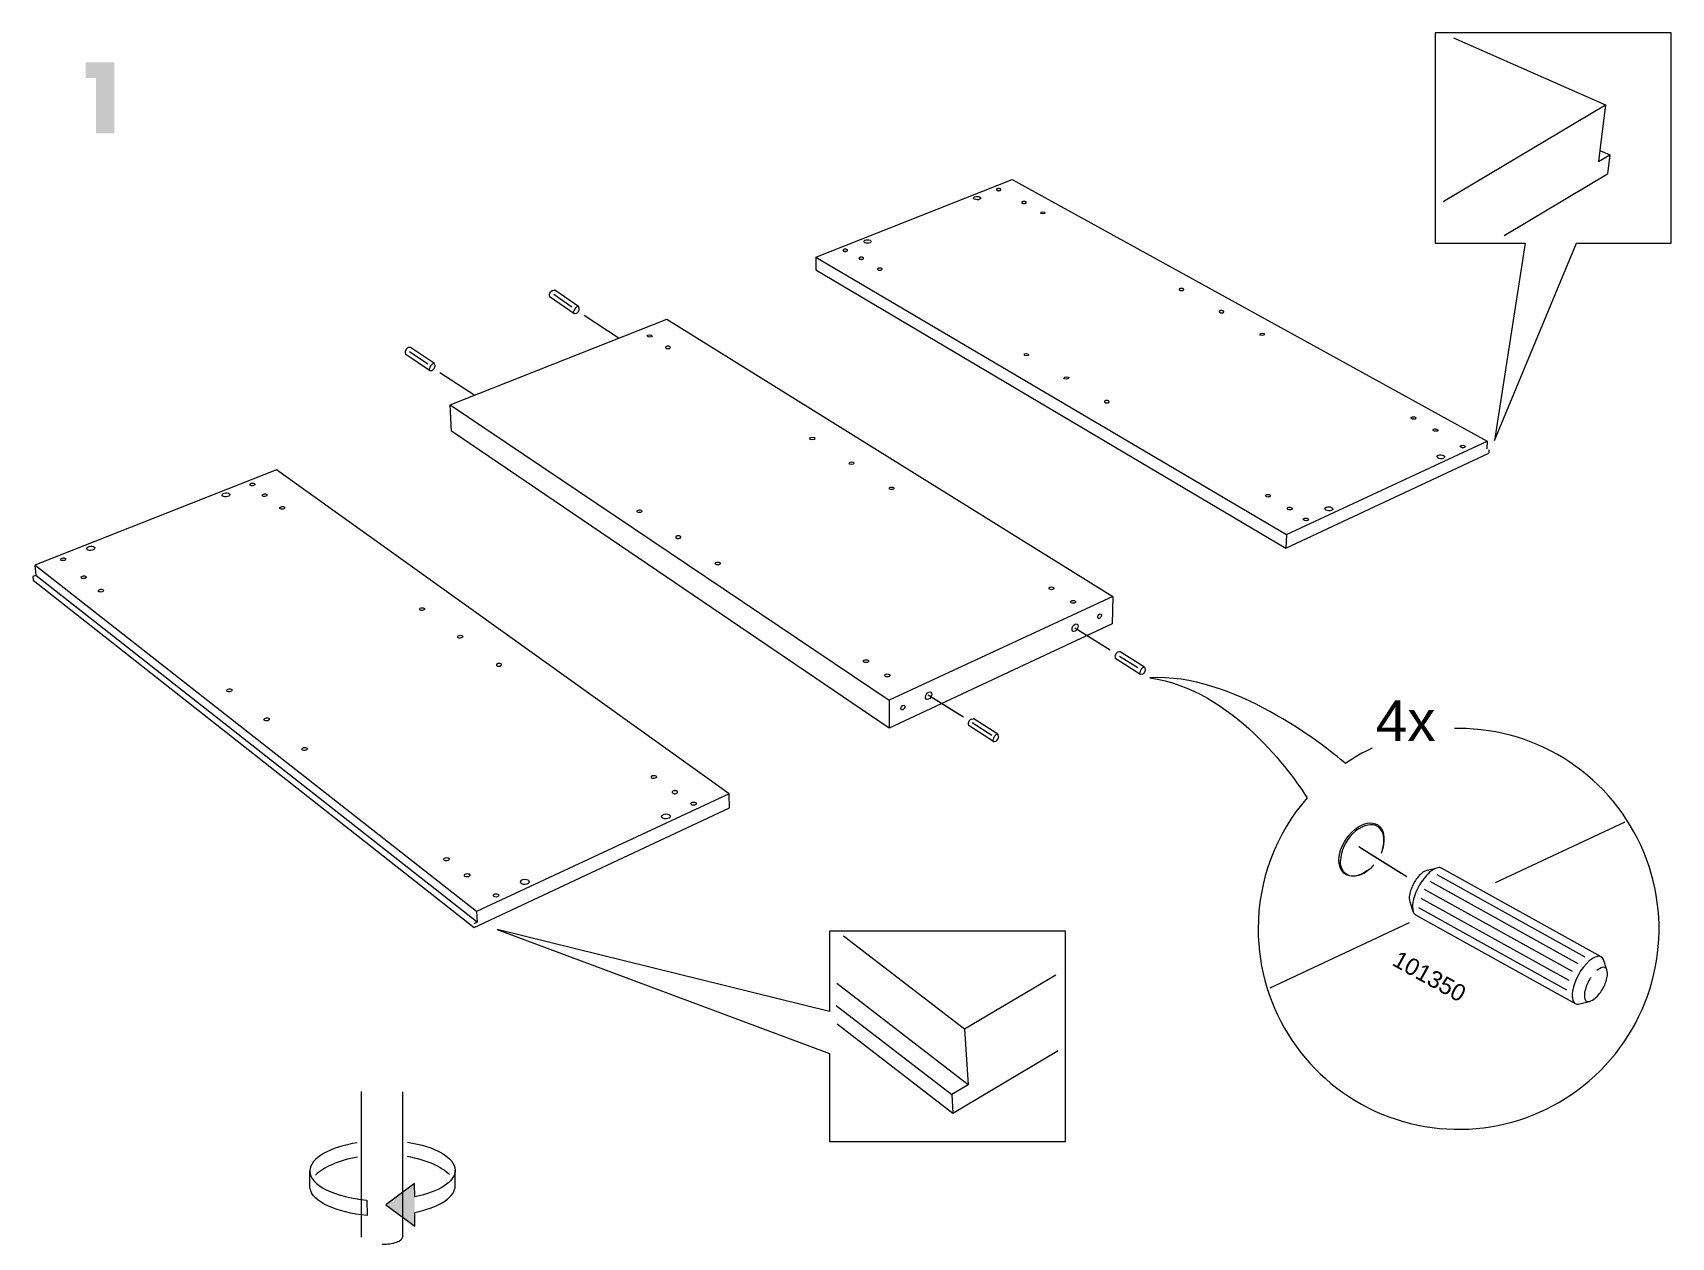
# Model space of a CAD drawing. Header units: metres. Extents: x -6.4 to 35.9, y -8.9 to 6.5.
# Drawn here: x 18.322 to 21.141, y 3.916 to 5.989 of the extents above; entities that cross this region are included whole.
import ezdxf

# ---------------------------------------------------------------- set-up
doc = ezdxf.new("R2010")
doc.units = ezdxf.units.M
doc.header["$MEASUREMENT"] = 0
for name, color, linetype, lineweight in [('PDF3_Geometry_Num_Penna__1_Num_Penna__255_Num_Penna__255_Num_Penna__255', 255, 'Continuous', 18), ('PDF3_Geometry_Num_Penna__7_Num_Penna__7_Num_Penna__7_Num_Penna__7', 7, 'Continuous', 18), ('PDF3_Solid Fills_Num_Penna__7_Num_Penna__7_Num_Penna__7_Num_Penna__7', 7, 'Continuous', 18), ('PDF3_Text_Num_Penna__7_Num_Penna__7_Num_Penna__7_Num_Penna__7', 7, 'Continuous', 18)]:
    doc.layers.add(name, color=color, linetype=linetype, lineweight=lineweight)
doc.styles.add('GENERATED_STYLE_1', font='')
doc.styles.get('GENERATED_STYLE_1').set_extended_font_data('Arial')

msp = doc.modelspace()

# ---------------------------------------------------------------- hatches: boundary and pattern name
at = {"layer": 'PDF3_Geometry_Num_Penna__7_Num_Penna__7_Num_Penna__7_Num_Penna__7', "linetype": 'Continuous', "lineweight": 18}
for points in [[(18.4306, 5.9109), (18.4306, 5.8155), (18.4624, 5.8155), (18.4624, 5.9378), (18.413, 5.9378), (18.413, 5.9109)], [(18.979, 4.0083), (18.9297, 3.9714), (18.9792, 3.935)], [(19.0485, 4.0011), (19.0486, 4.0025), (19.0489, 4.0314)]]:
    msp.add_hatch(color=7, dxfattribs=at).paths.add_polyline_path(points)
at = {"layer": 'PDF3_Solid Fills_Num_Penna__7_Num_Penna__7_Num_Penna__7_Num_Penna__7', "linetype": 'Continuous', "lineweight": 18}
msp.add_hatch(color=7, dxfattribs=at).paths.add_polyline_path([(18.799, 3.9996), (18.7986, 4.03), (18.7986, 4.002)])

# ---------------------------------------------------------------- linework, layer by layer
at = {"layer": 'PDF3_Geometry_Num_Penna__1_Num_Penna__255_Num_Penna__255_Num_Penna__255', "color": 255, "linetype": 'Continuous', "lineweight": 18, "flags": 128}
for points in [[(20.1686, 4.9304), (20.1181, 4.962)], [(19.9163, 4.815), (19.8658, 4.8466)], [(20.6768, 4.5418), (20.608, 4.5849)], [(18.799, 3.9996), (18.7986, 4.002), (18.7986, 4.03)], [(18.9791, 3.9852), (18.979, 4.0083), (18.9297, 3.9714), (18.9792, 3.935), (18.9792, 3.9586)], [(19.0485, 4.0011), (19.0486, 4.0025), (19.0489, 4.0314)], [(18.8967, 3.9798), (18.8971, 3.9533)]]:
    msp.add_lwpolyline(points, dxfattribs=at)
at = {"layer": 'PDF3_Geometry_Num_Penna__1_Num_Penna__255_Num_Penna__255_Num_Penna__255', "color": 255, "linetype": 'Continuous', "lineweight": 18}
for points in [[(18.7986, 4.03), (18.7986, 4.0054), (18.8407, 3.9849), (18.8967, 3.9798)], [(18.7986, 4.03), (18.7986, 4.0054), (18.8407, 3.9849), (18.8967, 3.9798)], [(19.0489, 4.0314), (19.0489, 4.0111), (19.0204, 3.9936), (18.9791, 3.9852)], [(19.0489, 4.0314), (19.0489, 4.0111), (19.0204, 3.9936), (18.9791, 3.9852)], [(18.8971, 3.9533), (18.8439, 3.9581), (18.8033, 3.9767), (18.799, 3.9996)], [(18.8971, 3.9533), (18.8439, 3.9581), (18.8033, 3.9767), (18.799, 3.9996)], [(18.9792, 3.9586), (19.0178, 3.9664), (19.0461, 3.9823), (19.0485, 4.0011)], [(18.9792, 3.9586), (19.0178, 3.9664), (19.0461, 3.9823), (19.0485, 4.0011)]]:
    msp.add_open_spline(points, degree=3, dxfattribs=at)
at = {"layer": 'PDF3_Geometry_Num_Penna__7_Num_Penna__7_Num_Penna__7_Num_Penna__7', "color": 7, "linetype": 'Continuous', "lineweight": 18, "flags": 128}
for points in [[(21.1413, 5.9886), (20.7351, 5.9886), (20.7351, 5.6265), (20.89, 5.6265), (20.8369, 5.2869), (20.9783, 5.6265), (21.1413, 5.6265)], [(19.9868, 5.7198), (19.9863, 5.72), (19.9857, 5.7202), (19.9851, 5.7203), (19.9844, 5.7203), (19.9838, 5.7204), (19.9832, 5.7204), (19.9825, 5.7203), (19.9819, 5.7202), (19.9814, 5.72), (19.9809, 5.7198), (19.9805, 5.7195), (19.9802, 5.7192), (19.9801, 5.7189), (19.9801, 5.7186), (19.9801, 5.7183), (19.9803, 5.718), (19.9806, 5.7177), (19.981, 5.7175), (19.9814, 5.7172), (19.982, 5.717), (19.9826, 5.717), (19.9833, 5.7169), (19.9839, 5.7168), (19.9846, 5.7169), (19.9852, 5.7169), (19.9858, 5.717), (19.9864, 5.7172), (19.9868, 5.7174), (19.9872, 5.7177), (19.9875, 5.718), (19.9876, 5.7183), (19.9876, 5.7186), (19.9876, 5.7189), (19.9874, 5.7192), (19.9871, 5.7195)], [(20.0306, 5.6977), (20.0301, 5.6979), (20.0295, 5.6981), (20.0289, 5.6982), (20.0283, 5.6983), (20.0276, 5.6984), (20.0269, 5.6983), (20.0263, 5.6983), (20.0257, 5.6981), (20.0252, 5.6979), (20.0247, 5.6977), (20.0244, 5.6975), (20.0241, 5.6972), (20.0239, 5.6969), (20.0239, 5.6965), (20.0239, 5.6963), (20.0241, 5.6959), (20.0244, 5.6956), (20.0248, 5.6954), (20.0253, 5.6952), (20.0258, 5.695), (20.0265, 5.6949), (20.0271, 5.6948), (20.0278, 5.6947), (20.0284, 5.6948), (20.029, 5.6948), (20.0297, 5.695), (20.0302, 5.6952), (20.0307, 5.6954), (20.031, 5.6956), (20.0313, 5.6959), (20.0315, 5.6962), (20.0315, 5.6965), (20.0314, 5.6968), (20.0312, 5.6972), (20.031, 5.6975)], [(19.7229, 5.6154), (19.7224, 5.6156), (19.7219, 5.6158), (19.7213, 5.616), (19.7206, 5.616), (19.7199, 5.6161), (19.7193, 5.616), (19.7186, 5.616), (19.718, 5.6158), (19.7174, 5.6156), (19.717, 5.6154), (19.7165, 5.6152), (19.7163, 5.6149), (19.7161, 5.6145), (19.716, 5.6142), (19.7161, 5.6139), (19.7162, 5.6136), (19.7165, 5.6133), (19.7169, 5.613), (19.7174, 5.6128), (19.7179, 5.6126), (19.7185, 5.6124), (19.7192, 5.6123), (19.7198, 5.6123), (19.7206, 5.6123), (19.7212, 5.6124), (19.7218, 5.6126), (19.7224, 5.6128), (19.7229, 5.613), (19.7232, 5.6133), (19.7236, 5.6135), (19.7237, 5.6139), (19.7238, 5.6142), (19.7238, 5.6145), (19.7236, 5.6148), (19.7233, 5.6151)], [(19.7506, 5.6016), (19.7501, 5.6019), (19.7495, 5.6021), (19.7489, 5.6022), (19.7483, 5.6023), (19.7476, 5.6023), (19.7469, 5.6023), (19.7462, 5.6022), (19.7456, 5.6021), (19.7451, 5.6019), (19.7446, 5.6016), (19.7442, 5.6014), (19.7439, 5.6011), (19.7437, 5.6008), (19.7436, 5.6004), (19.7437, 5.6001), (19.7439, 5.5998), (19.7441, 5.5995), (19.7445, 5.5993), (19.745, 5.599), (19.7456, 5.5988), (19.7462, 5.5987), (19.7468, 5.5986), (19.7475, 5.5985), (19.7482, 5.5986), (19.7489, 5.5987), (19.7495, 5.5988), (19.75, 5.599), (19.7505, 5.5992), (19.7509, 5.5995), (19.7512, 5.5998), (19.7514, 5.6001), (19.7514, 5.6004), (19.7514, 5.6007), (19.7512, 5.6011), (19.7509, 5.6014)], [(19.7825, 5.583), (19.782, 5.5832), (19.7814, 5.5834), (19.7808, 5.5836), (19.7801, 5.5837), (19.7794, 5.5837), (19.7788, 5.5837), (19.7781, 5.5836), (19.7775, 5.5835), (19.7769, 5.5833), (19.7764, 5.583), (19.776, 5.5828), (19.7758, 5.5825), (19.7756, 5.5821), (19.7755, 5.5818), (19.7756, 5.5815), (19.7757, 5.5812), (19.776, 5.5809), (19.7764, 5.5806), (19.7769, 5.5804), (19.7774, 5.5802), (19.7781, 5.58), (19.7787, 5.5799), (19.7794, 5.5799), (19.7801, 5.5799), (19.7807, 5.58), (19.7813, 5.5802), (19.7819, 5.5804), (19.7824, 5.5806), (19.7828, 5.5809), (19.7831, 5.5811), (19.7833, 5.5815), (19.7834, 5.5818), (19.7833, 5.5821), (19.7831, 5.5824), (19.7828, 5.5828)], [(20.3013, 5.5479), (20.3008, 5.5482), (20.3002, 5.5484), (20.2996, 5.5485), (20.2989, 5.5486), (20.2982, 5.5486), (20.2976, 5.5486), (20.2969, 5.5485), (20.2963, 5.5484), (20.2957, 5.5482), (20.2953, 5.548), (20.2949, 5.5477), (20.2946, 5.5474), (20.2945, 5.5471), (20.2945, 5.5467), (20.2946, 5.5464), (20.2948, 5.5461), (20.2951, 5.5458), (20.2955, 5.5455), (20.296, 5.5452), (20.2966, 5.5451), (20.2973, 5.5449), (20.2979, 5.5448), (20.2986, 5.5448), (20.2993, 5.5448), (20.2999, 5.5449), (20.3006, 5.5451), (20.3011, 5.5452), (20.3016, 5.5455), (20.302, 5.5457), (20.3022, 5.5461), (20.3023, 5.5463), (20.3024, 5.5467), (20.3023, 5.547), (20.3021, 5.5474), (20.3018, 5.5477)], [(20.3704, 5.5097), (20.3699, 5.51), (20.3693, 5.5102), (20.3686, 5.5104), (20.368, 5.5104), (20.3673, 5.5105), (20.3666, 5.5104), (20.3659, 5.5104), (20.3653, 5.5102), (20.3648, 5.51), (20.3643, 5.5098), (20.3639, 5.5095), (20.3637, 5.5092), (20.3635, 5.5089), (20.3635, 5.5085), (20.3636, 5.5082), (20.3638, 5.5079), (20.3641, 5.5075), (20.3646, 5.5073), (20.3651, 5.507), (20.3657, 5.5068), (20.3663, 5.5067), (20.367, 5.5066), (20.3677, 5.5065), (20.3684, 5.5066), (20.3691, 5.5067), (20.3696, 5.5068), (20.3702, 5.507), (20.3707, 5.5073), (20.371, 5.5075), (20.3713, 5.5078), (20.3714, 5.5082), (20.3714, 5.5085), (20.3713, 5.5088), (20.3712, 5.5092), (20.3708, 5.5095)], [(19.4116, 5.4458), (19.4121, 5.4455), (19.4127, 5.4453), (19.4133, 5.4452), (19.4139, 5.4451), (19.4147, 5.445), (19.4154, 5.4451), (19.4161, 5.4452), (19.4167, 5.4453), (19.4173, 5.4455), (19.4178, 5.4458), (19.4182, 5.446), (19.4186, 5.4464), (19.4188, 5.4467), (19.4189, 5.447), (19.4188, 5.4474), (19.4187, 5.4477), (19.4184, 5.448), (19.4181, 5.4483), (19.4176, 5.4486), (19.417, 5.4488), (19.4164, 5.449), (19.4157, 5.449), (19.415, 5.449), (19.4143, 5.449), (19.4136, 5.449), (19.4129, 5.4488), (19.4124, 5.4486), (19.4118, 5.4483), (19.4114, 5.4481), (19.4111, 5.4478), (19.4109, 5.4474), (19.4108, 5.4471), (19.4108, 5.4467), (19.411, 5.4464), (19.4112, 5.446)], [(20.1731, 5.355), (20.1726, 5.3553), (20.172, 5.3555), (20.1713, 5.3557), (20.1706, 5.3558), (20.1699, 5.3558), (20.1692, 5.3558), (20.1685, 5.3557), (20.1679, 5.3555), (20.1673, 5.3553), (20.1668, 5.355), (20.1664, 5.3548), (20.1661, 5.3544), (20.166, 5.3541), (20.166, 5.3537), (20.166, 5.3534), (20.1662, 5.353), (20.1666, 5.3527), (20.167, 5.3524), (20.1675, 5.3521), (20.1681, 5.3519), (20.1688, 5.3518), (20.1694, 5.3517), (20.1701, 5.3517), (20.1709, 5.3517), (20.1716, 5.3518), (20.1722, 5.3519), (20.1728, 5.3521), (20.1733, 5.3524), (20.1736, 5.3527), (20.1739, 5.353), (20.1741, 5.3533), (20.1741, 5.3537), (20.1741, 5.354), (20.1738, 5.3544), (20.1735, 5.3548)], [(20.7009, 5.3269), (20.7014, 5.3267), (20.7017, 5.3263), (20.702, 5.326), (20.7021, 5.3256), (20.7021, 5.3252), (20.702, 5.3249), (20.7017, 5.3246), (20.7014, 5.3243), (20.7009, 5.324), (20.7003, 5.3238), (20.6997, 5.3237), (20.699, 5.3236), (20.6983, 5.3235), (20.6976, 5.3236), (20.6969, 5.3237), (20.6962, 5.3238), (20.6956, 5.324), (20.695, 5.3243), (20.6946, 5.3246), (20.6942, 5.3249), (20.694, 5.3253), (20.6938, 5.3256), (20.6938, 5.326), (20.694, 5.3263), (20.6942, 5.3267), (20.6946, 5.327), (20.6951, 5.3272), (20.6956, 5.3274), (20.6962, 5.3276), (20.6969, 5.3277), (20.6976, 5.3277), (20.6983, 5.3277), (20.699, 5.3276), (20.6997, 5.3274), (20.7004, 5.3272)], [(19.4291, 5.1191), (19.4296, 5.1188), (19.4302, 5.1186), (19.4309, 5.1184), (19.4316, 5.1184), (19.4323, 5.1183), (19.4331, 5.1184), (19.4338, 5.1184), (19.4345, 5.1186), (19.4352, 5.1188), (19.4357, 5.1191), (19.4362, 5.1194), (19.4365, 5.1198), (19.4367, 5.1202), (19.4368, 5.1206), (19.4368, 5.121), (19.4366, 5.1214), (19.4364, 5.1217), (19.4359, 5.122), (19.4355, 5.1223), (19.4348, 5.1226), (19.4342, 5.1228), (19.4334, 5.1228), (19.4327, 5.1229), (19.432, 5.1228), (19.4312, 5.1228), (19.4305, 5.1226), (19.4299, 5.1224), (19.4293, 5.1221), (19.4289, 5.1217), (19.4286, 5.1214), (19.4283, 5.121), (19.4282, 5.1206), (19.4283, 5.1202), (19.4284, 5.1198), (19.4287, 5.1194)], [(19.1204, 4.8994), (19.1209, 4.8991), (19.1215, 4.8988), (19.1222, 4.8986), (19.123, 4.8985), (19.1237, 4.8985), (19.1245, 4.8985), (19.1253, 4.8986), (19.126, 4.8988), (19.1267, 4.8991), (19.1273, 4.8993), (19.1277, 4.8997), (19.1281, 4.9001), (19.1284, 4.9005), (19.1285, 4.9009), (19.1285, 4.9013), (19.1284, 4.9018), (19.1281, 4.9022), (19.1277, 4.9025), (19.1272, 4.9028), (19.1266, 4.9031), (19.1259, 4.9033), (19.1252, 4.9033), (19.1243, 4.9034), (19.1236, 4.9034), (19.1228, 4.9033), (19.1221, 4.9031), (19.1214, 4.9028), (19.1208, 4.9025), (19.1203, 4.9022), (19.12, 4.9018), (19.1197, 4.9014), (19.1196, 4.901), (19.1196, 4.9005), (19.1197, 4.9001), (19.12, 4.8997)], [(19.4232, 4.68), (19.4237, 4.6797), (19.4244, 4.6794), (19.4251, 4.6792), (19.4258, 4.6791), (19.4267, 4.679), (19.4275, 4.6791), (19.4282, 4.6792), (19.429, 4.6794), (19.4297, 4.6797), (19.4303, 4.68), (19.4308, 4.6804), (19.4311, 4.6808), (19.4314, 4.6812), (19.4315, 4.6817), (19.4315, 4.6822), (19.4313, 4.6826), (19.431, 4.683), (19.4305, 4.6834), (19.43, 4.6838), (19.4293, 4.684), (19.4286, 4.6842), (19.4278, 4.6843), (19.427, 4.6844), (19.4262, 4.6843), (19.4255, 4.6842), (19.4247, 4.684), (19.424, 4.6838), (19.4234, 4.6835), (19.4229, 4.6831), (19.4226, 4.6827), (19.4223, 4.6822), (19.4222, 4.6818), (19.4222, 4.6813), (19.4224, 4.6809), (19.4227, 4.6804)], [(19.693, 4.4426), (19.693, 4.3045), (19.1212, 4.4452), (19.693, 4.2319), (19.693, 4.0806), (20.0992, 4.0806), (20.0992, 4.4426)]]:
    msp.add_lwpolyline(points, close=True, dxfattribs=at)
for points in [[(20.7665, 5.98), (21.0284, 5.8643)], [(20.7486, 5.6983), (21.0284, 5.8643)], [(21.0284, 5.8643), (21.0185, 5.7859)], [(21.0185, 5.7859), (21.0161, 5.7668)], [(21.0185, 5.7859), (21.0355, 5.7784)], [(21.0161, 5.7668), (21.0355, 5.7784)], [(21.0355, 5.7784), (21.0315, 5.746)], [(19.6692, 5.6024), (20.007, 5.7358), (20.8248, 5.2859)], [(20.8539, 5.6399), (21.0315, 5.746)], [(19.6692, 5.6024), (20.4794, 5.125), (20.8248, 5.2859)], [(19.6692, 5.6024), (19.6694, 5.5805)], [(19.6694, 5.5805), (20.4782, 5.1017)], [(19.2497, 5.5165), (19.2186, 5.5379)], [(19.2611, 5.5175), (19.2204, 5.5454)], [(19.2708, 5.5026), (19.3307, 5.4632)], [(19.04, 5.3485), (19.4129, 5.4959), (20.1805, 5.0185)], [(19.0019, 5.418), (18.9699, 5.4396)], [(19.0225, 5.4042), (19.0824, 5.3648)], [(19.04, 5.3485), (19.7956, 4.8403)], [(19.0422, 5.3032), (19.04, 5.3485)], [(19.7955, 4.7921), (19.0422, 5.3032)], [(20.8248, 5.2859), (20.8239, 5.2728)], [(20.4782, 5.1017), (20.8273, 5.265)], [(20.8277, 5.2707), (20.8273, 5.265)], [(19.5206, 4.6545), (19.5201, 4.679), (18.7412, 5.2365), (18.3254, 5.0723)], [(20.4794, 5.125), (20.4782, 5.1017)], [(18.3271, 5.0547), (18.3219, 5.0527)], [(18.3219, 5.0527), (18.3224, 5.0468)], [(18.3224, 5.0468), (19.0812, 4.449), (19.5206, 4.6545)], [(19.5201, 4.679), (19.0854, 4.4766), (18.3254, 5.0723)], [(18.3254, 5.0723), (18.3271, 5.0547)], [(19.0864, 4.4578), (18.3271, 5.0547)], [(20.1805, 5.0185), (19.7956, 4.8403)], [(20.1805, 5.0185), (20.1791, 4.9713)], [(20.1791, 4.9713), (19.7955, 4.7921)], [(20.1756, 4.926), (20.1148, 4.964)], [(20.2233, 4.8955), (20.1921, 4.9154)], [(19.7956, 4.8403), (19.7955, 4.7921)], [(19.9233, 4.8107), (19.8625, 4.8487)], [(19.9721, 4.7794), (19.9386, 4.8008)], [(19.9826, 4.7813), (19.941, 4.8078)], [(20.5695, 4.5649), (20.5698, 4.571), (20.5712, 4.5773), (20.5728, 4.5837), (20.5755, 4.5901), (20.5788, 4.5961), (20.5826, 4.6022), (20.5869, 4.6078), (20.5917, 4.6129), (20.5967, 4.6176), (20.6018, 4.6213), (20.6071, 4.6244), (20.6125, 4.6267), (20.6179, 4.6284), (20.6229, 4.6287), (20.628, 4.6284), (20.6323, 4.6274), (20.6364, 4.6253), (20.6397, 4.6223), (20.6428, 4.6186), (20.6448, 4.6143), (20.6461, 4.6092), (20.6468, 4.6039), (20.6468, 4.5978), (20.6461, 4.5917), (20.6445, 4.5854), (20.644, 4.5839)], [(21.0613, 4.6299), (20.8382, 4.5257)], [(20.6864, 4.5358), (20.6035, 4.5876)], [(20.6461, 4.5899), (20.6445, 4.5838), (20.6425, 4.5776), (20.6419, 4.5762)], [(20.618, 4.5468), (20.6175, 4.5464), (20.6122, 4.5427), (20.6067, 4.5399), (20.6014, 4.5383), (20.5961, 4.5373), (20.591, 4.5369), (20.5862, 4.538), (20.5823, 4.5397), (20.5785, 4.542), (20.5752, 4.5453), (20.5728, 4.5494), (20.5709, 4.5541), (20.5698, 4.5591), (20.5695, 4.5649)], [(20.6236, 4.5502), (20.6234, 4.55), (20.6185, 4.5461), (20.6133, 4.5425), (20.6081, 4.5398), (20.6029, 4.5383), (20.5978, 4.5373), (20.5929, 4.5369), (20.5883, 4.5379), (20.5844, 4.5396), (20.5808, 4.5418), (20.5776, 4.545), (20.5753, 4.549), (20.5734, 4.5535), (20.5724, 4.5584), (20.5721, 4.5639)], [(20.6294, 4.5565), (20.628, 4.5548), (20.6236, 4.5502)], [(20.722, 4.5476), (20.74, 4.5518)], [(20.7378, 4.54), (20.9926, 4.3984)], [(20.9714, 4.3731), (20.7169, 4.5144)], [(20.981, 4.3863), (20.7262, 4.5278)], [(20.6915, 4.4927), (20.6975, 4.4752)], [(20.7063, 4.4832), (20.9612, 4.3416)], [(20.7103, 4.4995), (20.9651, 4.358)], [(19.0854, 4.4766), (19.0864, 4.4578), (19.0809, 4.4552)], [(20.6902, 4.4566), (20.4504, 4.3446)], [(20.0824, 4.3667), (19.9254, 4.274), (19.7169, 4.4337)], [(19.9317, 4.1782), (19.7053, 4.3523)], [(19.7045, 4.3147), (19.9032, 4.1614), (19.9053, 4.1295)], [(19.7063, 4.2832), (19.9053, 4.1295), (20.0866, 4.2373)], [(19.9254, 4.274), (19.9317, 4.1782), (19.9032, 4.1614)], [(18.8878, 3.9157), (18.8878, 4.1664)], [(18.9581, 4.1657), (18.9581, 3.9157)], [(18.799, 3.9996), (18.7986, 4.002), (18.7986, 4.03)], [(18.9791, 3.9852), (18.979, 4.0083), (18.9297, 3.9714), (18.9792, 3.935), (18.9792, 3.9586)], [(19.0485, 4.0011), (19.0486, 4.0025), (19.0489, 4.0314)], [(18.8967, 3.9798), (18.8971, 3.9533)]]:
    msp.add_lwpolyline(points, dxfattribs=at)
for points in [[(19.2529, 5.5056), (19.2122, 5.5335, -0.196241), (19.2117, 5.5343), (19.211, 5.5371, -0.112192), (19.2111, 5.5389, -0.08019), (19.2125, 5.542, -0.077206), (19.2149, 5.5445, -0.115837), (19.2166, 5.5452), (19.2195, 5.5456)], [(19.2523, 5.5064, 0.393961), (19.2538, 5.5054), (19.2568, 5.5058, 0.113974), (19.2584, 5.5065, 0.159459), (19.2622, 5.512, 0.114133), (19.2623, 5.5139), (19.2616, 5.5167, 0.397717), (19.26, 5.5177)], [(19.2601, 5.5177, 0.11362), (19.2578, 5.5167, 0.078031), (19.2545, 5.5132, 0.081987), (19.2525, 5.509, 0.121964), (19.2524, 5.5064)], [(18.9711, 5.4471), (18.9682, 5.4467, 0.114715), (18.9665, 5.4459, 0.078041), (18.9642, 5.4434, 0.08183), (18.9627, 5.4404, 0.114492), (18.9627, 5.4385), (18.9634, 5.4357)], [(19.0057, 5.4071), (19.0086, 5.4075, 0.115796), (19.0103, 5.4083, 0.160436), (19.014, 5.4138, 0.118834), (19.0141, 5.4157), (19.0134, 5.4185, 0.181495), (19.0129, 5.4193), (18.972, 5.4469)], [(19.0042, 5.4082, 0.19416), (19.0048, 5.4073), (18.9639, 5.4349)], [(19.0119, 5.4195, 0.113142), (19.0096, 5.4185, 0.078532), (19.0063, 5.415, 0.082347), (19.0043, 5.4107, 0.120423), (19.0042, 5.4082)], [(20.2349, 4.8966), (20.1933, 4.9232, 0.193885), (20.1924, 4.9233), (20.1895, 4.9229, 0.11633), (20.1878, 4.9221, 0.078347), (20.1856, 4.9195, 0.080082), (20.1842, 4.9164, 0.111944), (20.1842, 4.9146), (20.185, 4.9118)], [(20.2338, 4.8968, -0.399357), (20.2354, 4.8959), (20.2362, 4.893, -0.114187), (20.2363, 4.8913, -0.159885), (20.2326, 4.8855, -0.114006), (20.2309, 4.8847), (20.228, 4.8843, -0.187713), (20.2271, 4.8845), (20.1856, 4.911, -0.191006), (20.185, 4.9118)], [(20.2339, 4.8968, 0.112828), (20.2316, 4.8957, 0.079211), (20.2284, 4.8922, 0.080923), (20.2266, 4.8878, 0.114008), (20.2265, 4.8853)], [(19.9748, 4.7691), (19.9333, 4.7957, -0.194183), (19.9327, 4.7964), (19.9319, 4.7992, -0.111611), (19.9319, 4.8011, -0.079136), (19.9333, 4.8042, -0.077552), (19.9355, 4.8067, -0.11633), (19.9372, 4.8075), (19.9401, 4.808)], [(19.9816, 4.7815, 0.112828), (19.9793, 4.7804, 0.07928), (19.9761, 4.7768, 0.080838), (19.9743, 4.7725, 0.113974), (19.9742, 4.7699)], [(19.9742, 4.7699, 0.393887), (19.9757, 4.7689), (19.9787, 4.7694, 0.118033), (19.9803, 4.7702, 0.16053), (19.9839, 4.7759, 0.114496), (19.9839, 4.7777), (19.9831, 4.7805, 0.400782), (19.9815, 4.7815)], [(20.5147, 4.672, 0.18101), (20.4305, 4.4464, 2.414265), (20.7754, 4.7913, 0.004586), (20.7683, 4.7912)], [(20.7217, 4.5475, 0.117829), (20.7116, 4.5419, 0.081221), (20.6982, 4.5249, 0.080666), (20.6909, 4.5045, 0.117248), (20.6914, 4.493)], [(21.0207, 4.3984), (20.746, 4.5509, 0.197992), (20.7396, 4.5517, 0.116806), (20.7256, 4.5438, 0.080797), (20.7069, 4.5201, 0.080626), (20.6966, 4.4916, 0.116171), (20.6973, 4.4756, 0.198934), (20.7014, 4.4705), (20.976, 4.318)], [(21.0305, 4.3762), (21.0245, 4.3937, 0.400496), (21.0142, 4.3991, 0.11585), (21.0002, 4.3913, 0.16218), (20.9713, 4.3391, 0.116138), (20.972, 4.323, 0.399196), (20.982, 4.3171), (21, 4.3213)], [(21.0031, 4.363, 0.024092), (20.9997, 4.3574, 0.080469), (20.9923, 4.337, 0.116918), (20.9928, 4.3255, 0.41273), (21.0004, 4.3214, 0.117507), (21.0104, 4.327, 0.081162), (21.0238, 4.344, 0.080784), (21.0312, 4.3644, 0.116674), (21.0306, 4.3759, 0.41489), (21.0232, 4.3801, 0.116893), (21.0131, 4.3745)]]:
    msp.add_lwpolyline(points, format="xyb", dxfattribs=at)
at = {"layer": 'PDF3_Geometry_Num_Penna__7_Num_Penna__7_Num_Penna__7_Num_Penna__7', "color": 7, "linetype": 'Continuous', "lineweight": 18}
msp.add_arc((20.7759, 4.4463), 0.3452, 115.5872, 124.3761, dxfattribs=at)
for centre, major_axis, ratio in [((19.9469, 5.704), (-0.00613, 0.00005), 0.468063), ((20.06, 5.6787), (-0.00383, 0.00008), 0.476432), ((19.7583, 5.6294), (0.00621, 0.00002), 0.478831), ((20.4376, 5.4697), (-0.004, 0.00018), 0.491937), ((19.3834, 5.4668), (0.00404, 0.00012), 0.491244), ((20.0319, 5.4344), (-0.00405, 0.00009), 0.495415), ((20.1004, 5.3944), (-0.00407, 0.00009), 0.49939), ((20.7356, 5.3048), (-0.00418, 0.00027), 0.501562), ((19.6633, 5.2903), (0.00415, 0.00002), 0.514435), ((20.7825, 5.2765), (-0.0042, 0.00028), 0.507427), ((19.7309, 5.2478), (0.00419, 0.00002), 0.51592), ((20.7447, 5.2589), (-0.00671, 0.00047), 0.508887), ((18.6542, 5.1933), (0.00683, 0.00055), 0.510545), ((18.6998, 5.2113), (0.00425, 0.00031), 0.517691), ((18.7209, 5.1928), (0.00425, 0.00038), 0.51631), ((19.7998, 5.2046), (-0.00424, 0.00001), 0.514804), ((20.4474, 5.1918), (-0.00426, 0.00018), 0.513997), ((18.7512, 5.1709), (0.0043, 0.00032), 0.508709), ((19.3657, 5.1652), (0.00426, 0.00013), 0.528688), ((20.4849, 5.1698), (-0.00426, 0.00024), 0.523516), ((20.552, 5.1694), (-0.00681, 0.00038), 0.52161), ((20.5126, 5.1511), (-0.00429, 0.00023), 0.519939), ((18.4217, 5.1013), (0.00695, 0.00069), 0.516596), ((18.3742, 5.0825), (0.00434, 0.00047), 0.525816), ((19.5005, 5.0752), (0.00433, 0.00008), 0.533086), ((18.4095, 5.0516), (0.0044, 0.00048), 0.522632), ((18.4392, 5.0285), (0.0044, 0.00045), 0.529531), ((20.0749, 5.0325), (-0.00438, 0.00011), 0.534994), ((18.9918, 4.9967), (0.00442, 0.00027), 0.532148), ((20.1121, 5.0092), (-0.0044, 0.00016), 0.541444), ((20.1155, 4.9649), (0.00376, 0.006), 0.617948), ((20.1576, 4.9845), (0.00233, 0.00375), 0.610689), ((19.0573, 4.9492), (0.00446, 0.00025), 0.539468), ((19.7557, 4.9071), (0.00449, 0), 0.55455), ((19.7923, 4.8826), (-0.00451, 0.00001), 0.553349), ((18.6601, 4.8568), (0.00455, 0.00039), 0.547681), ((19.8634, 4.8478), (0.00399, 0.006), 0.633047), ((19.8192, 4.8272), (0.00249, 0.00378), 0.635299), ((18.7243, 4.8069), (0.00455, 0.00041), 0.557798), ((18.7897, 4.7561), (0.00459, 0.00037), 0.566646), ((19.3906, 4.708), (0.00462, 0.00016), 0.573115), ((19.4589, 4.662), (0.00468, 0.00013), 0.577962), ((19.4114, 4.64), (0.00754, 0.00024), 0.572855), ((19.0339, 4.5663), (0.00476, 0.00034), 0.577266), ((19.0694, 4.5387), (0.00478, 0.00029), 0.582246), ((19.1686, 4.5272), (0.00764, 0.0004), 0.591158), ((19.1189, 4.5041), (0.00479, 0.00033), 0.589684)]:
    msp.add_ellipse(centre, major_axis=major_axis, ratio=ratio, dxfattribs=at)
for centre, major_axis, ratio, start_param, end_param in [((20.6095, 4.5811), (0.027, 0.0412), 0.630534, 5.301517, 8.640137), ((18.925, 3.9151), (0.0331, 0.0006), 0.342073, 4.644537, 6.287448)]:
    msp.add_ellipse(centre, major_axis=major_axis, ratio=ratio, start_param=start_param, end_param=end_param, dxfattribs=at)
for points in [[(19.211, 5.5371), (19.211, 5.5371), (19.211, 5.5371), (19.211, 5.5371)], [(19.2166, 5.5452), (19.2166, 5.5452), (19.2165, 5.5452), (19.2166, 5.5452)], [(19.2204, 5.5454), (19.2208, 5.5454), (19.2191, 5.5456), (19.2194, 5.5456)], [(18.9682, 5.4467), (18.9682, 5.4467), (18.9681, 5.4467), (18.9681, 5.4467)], [(18.972, 5.4469), (18.9723, 5.4469), (18.9706, 5.4471), (18.971, 5.4471)], [(18.9627, 5.4385), (18.9627, 5.4385), (18.9626, 5.4385), (18.9627, 5.4385)], [(18.9634, 5.4358), (18.9637, 5.4358), (18.9636, 5.4349), (18.9639, 5.4349)], [(19.0129, 5.4193), (19.0132, 5.4193), (19.0115, 5.4195), (19.0119, 5.4195)], [(19.0048, 5.4073), (19.0051, 5.4073), (19.0054, 5.4071), (19.0057, 5.4071)], [(20.1842, 4.9146), (20.1842, 4.9146), (20.1842, 4.9146), (20.1842, 4.9146)], [(20.1895, 4.9229), (20.1895, 4.9229), (20.1894, 4.9229), (20.1895, 4.9229)], [(20.2265, 4.8853), (20.2269, 4.8853), (20.2268, 4.8845), (20.2271, 4.8845)], [(20.581, 4.7312), (20.5391, 4.7661), (20.3869, 4.886), (20.244, 4.8787)], [(20.244, 4.8787), (20.3875, 4.858), (20.4885, 4.7127), (20.5147, 4.672)], [(19.9319, 4.7993), (19.9319, 4.7993), (19.9319, 4.7992), (19.9319, 4.7992)], [(19.9372, 4.8075), (19.9372, 4.8075), (19.9371, 4.8075), (19.9372, 4.8075)], [(19.941, 4.8078), (19.9414, 4.8078), (19.9397, 4.808), (19.94, 4.808)], [(20.722, 4.5476), (20.7221, 4.5476), (20.7216, 4.5475), (20.7217, 4.5475)], [(20.6914, 4.493), (20.6915, 4.493), (20.6914, 4.4927), (20.6915, 4.4927)], [(18.8801, 4.0783), (18.8332, 4.071), (18.7996, 4.0522), (18.7986, 4.03)], [(18.9669, 4.0794), (19.014, 4.0722), (19.0478, 4.0533), (19.0489, 4.0311)], [(18.8809, 4.0538), (18.8482, 4.0481), (18.8219, 4.0363), (18.8084, 4.0226)], [(18.966, 4.055), (18.9989, 4.0493), (19.0255, 4.0375), (19.0391, 4.0237)], [(18.7986, 4.03), (18.7986, 4.0054), (18.8407, 3.9849), (18.8967, 3.9798)], [(19.0489, 4.0314), (19.0489, 4.0111), (19.0204, 3.9936), (18.9791, 3.9852)], [(18.8971, 3.9533), (18.8439, 3.9581), (18.8033, 3.9767), (18.799, 3.9996)], [(18.9792, 3.9586), (19.0178, 3.9664), (19.0461, 3.9823), (19.0485, 4.0011)]]:
    msp.add_open_spline(points, degree=3, dxfattribs=at)

# ---------------------------------------------------------------- texts
at = {"layer": 'PDF3_Text_Num_Penna__7_Num_Penna__7_Num_Penna__7_Num_Penna__7', "color": 7, "linetype": 'Continuous', "lineweight": 18, "insert": (20.633, 4.7698), "char_height": 0.069662, "attachment_point": 7, "style": 'GENERATED_STYLE_1'}
msp.add_mtext('\\A1;{\\pql;\\fArial|b0|i0|c0|p34;4x}', dxfattribs=at)
at = {"layer": 'PDF3_Text_Num_Penna__7_Num_Penna__7_Num_Penna__7_Num_Penna__7', "color": 7, "linetype": 'Continuous', "lineweight": 18, "insert": (20.6589, 4.3846), "char_height": 0.029026, "attachment_point": 7, "rotation": 330.9514, "style": 'GENERATED_STYLE_1'}
msp.add_mtext('\\A1;{\\pql;\\fArial|b0|i0|c0|p34;101350}', dxfattribs=at)

doc.saveas('drawing.dxf')
